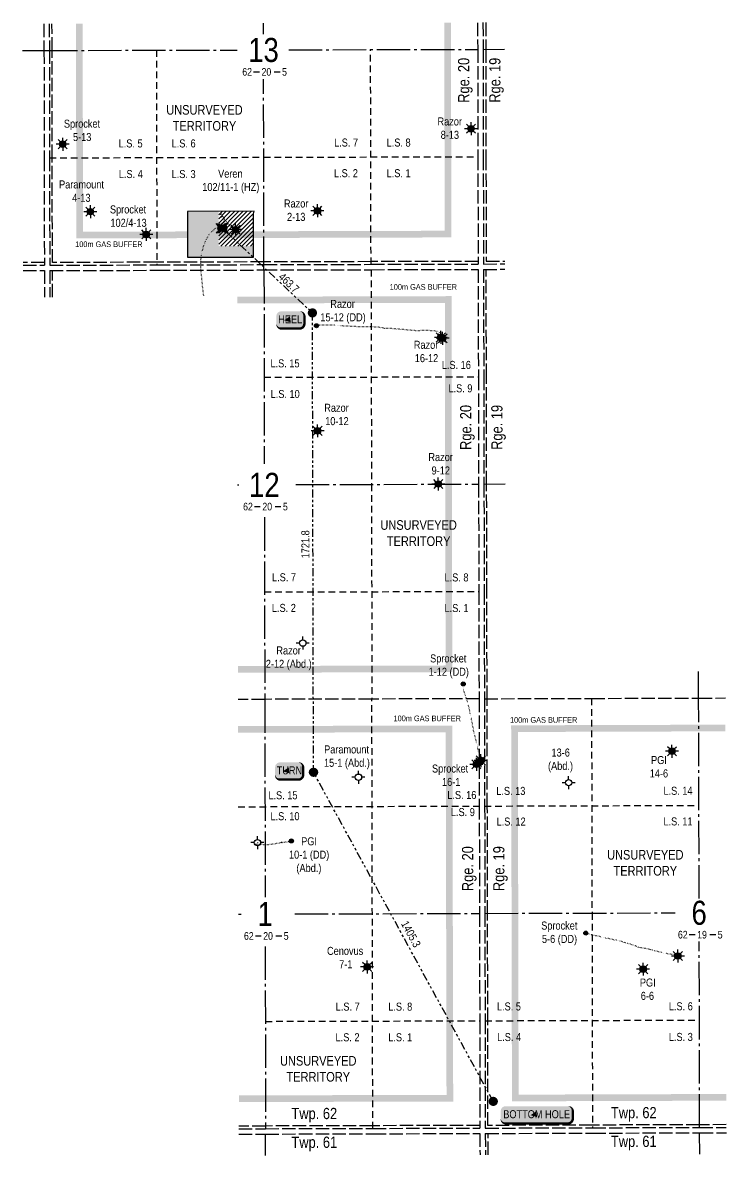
# Model space of a CAD drawing. Extents: x 504328 to 524869, y 6014084 to 6025549.
# Drawn here: x 511010 to 513645, y 6014087 to 6018330 of the extents above; entities that cross this region are included whole.
import ezdxf
from ezdxf.enums import TextEntityAlignment as Align

# ---------------------------------------------------------------- set-up
doc = ezdxf.new("R2010")
doc.units = 0
doc.header["$LTSCALE"] = 5
for name, pattern in [('foc-DOT', [1, 0.2, -0.8]), ('foc-DRILLPATH', [14.75, 6, -1.75, 1.75, -1.75, 1.75, -1.75]), ('foc-LSD', [8, 5, -3]), ('foc-QUARTERLINE', [33, 25, -3, 2, -3]), ('foc-UNSURVEYED', [12.5, 10, -2.5])]:
    doc.linetypes.add(name, pattern=pattern)
for name, color, linetype in [('10', 1, 'Continuous'), ('9', 3, 'Continuous'), ('AS-DRILL', 8, 'foc-DOT'), ('AS-DRILL-T', 8, 'Continuous'), ('AS-TARGET-GAS', 182, 'Continuous'), ('AS-TARGET-GAS-H', 181, 'Continuous'), ('C-WS-S', 8, 'Continuous'), ('CG-NOTES', 7, 'Continuous'), ('D-TXT', 6, 'Continuous'), ('F-WS-S', 8, 'Continuous'), ('L-BD', 7, 'Continuous'), ('L-MON', 1, 'Continuous'), ('L-SECLBL', 7, 'Continuous'), ('L-SECQ', 8, 'foc-QUARTERLINE'), ('L-SECTION-LSD', 7, 'foc-LSD'), ('L-UNS-T', 3, 'Continuous'), ('L-USEC', 7, 'foc-UNSURVEYED'), ('P-PDRILLPATH', 12, 'foc-DRILLPATH'), ('P-PROPOSED', 10, 'Continuous'), ('P-PROPOSED-EXISTING-H', 59, 'Continuous'), ('P-PROPOSED-H', 21, 'Continuous')]:
    doc.layers.add(name, color=color, linetype=linetype)
doc.layers.add('L-MON1', color=7, linetype='Continuous', lineweight=30, true_color=0x000000)
doc.styles.add('100L', font='ARIALN.TTF', dxfattribs={"height": 11})
doc.styles.add('80', font='ARIALN.TTF', dxfattribs={"height": 10})
doc.styles.add('80L', font='ARIALN.TTF', dxfattribs={"height": 10})
doc.styles.add('SIMPLEX', font='ARIALN.TTF')

# ---------------------------------------------------------------- blocks, each defined once
blk = doc.blocks.new('L-SECLBL')
at = {"layer": '9', "color": 7}
for p, q in [((-5.1, -27.8), (-12.3, -27.8)), ((20.7, -27.8), (13.5, -27.8))]:
    blk.add_line(p, q, dxfattribs=at)
at = {"layer": '10', "color": 2, "style": 'SIMPLEX'}
blk.add_attdef('SEC', text='', height=30, dxfattribs=at).set_placement((0, 0), align=Align.MIDDLE)
at = {"layer": '10', "color": 5, "style": '80L'}
blk.add_attdef('TWP', text='', height=9.5, dxfattribs=at).set_placement((-14.4, -27.4), align=Align.MIDDLE_RIGHT)
blk.add_attdef('RGE', text='', height=9.5, dxfattribs=at).set_placement((3.6, -27.4), align=Align.MIDDLE_CENTER)
blk.add_attdef('MER', text='', height=9.5, dxfattribs=at).set_placement((23.2, -27.4), align=Align.MIDDLE_LEFT)
blk = doc.blocks.new('GAS')
h = blk.add_hatch(color=255)
h.dxf.hatch_style = 1
edge = h.paths.add_edge_path()
edge.add_arc((0, 0), 0.9, 0, 360)
for p, q in [((-0.81, 0), (-1.62, 0)), ((-0.57, 0.57), (-1.14, 1.14)), ((0, 0.81), (0, 1.62)), ((0.57, 0.57), (1.14, 1.14)), ((1.62, 0), (0.81, 0)), ((-0.57, -0.57), (-1.14, -1.14)), ((0, -0.81), (0, -1.62)), ((1.14, -1.14), (0.57, -0.57))]:
    blk.add_line(p, q)
blk.add_circle((0, 0), 0.8)
blk = doc.blocks.new('GABD')
for p, q in [((-0.81, 0), (-1.62, 0)), ((0, 0.81), (0, 1.62)), ((1.62, 0), (0.81, 0)), ((0, -0.81), (0, -1.62))]:
    blk.add_line(p, q)
blk.add_circle((0, 0), 0.8)
blk = doc.blocks.new('BH-Existing')
at = {"layer": 'AS-DRILL-T'}
h = blk.add_hatch(color=256, dxfattribs=at)
h.dxf.hatch_style = 1
edge = h.paths.add_edge_path()
edge.add_arc((0, 0), 0.5, 0, 360)
blk.add_circle((0, 0), 0.5, dxfattribs=at)
blk = doc.blocks.new('WC')
at = {"layer": 'L-MON'}
h = blk.add_hatch(color=255, dxfattribs=at)
h.dxf.hatch_style = 1
edge = h.paths.add_edge_path()
edge.add_arc((0, 0), 0.9, 0, 360)
at = {"layer": 'L-MON', "color": 240, "flags": 128}
for points in [[(-0.62, 0.5), (-1.23, 1.12)], [(0.52, 0.61), (1.13, 1.21)], [(-1.18, -1.18), (-0.56, -0.57)], [(1.16, -1.18), (0.56, -0.57)]]:
    blk.add_lwpolyline(points, dxfattribs=at)
at = {"layer": 'L-MON', "color": 240}
for radius in [0.8, 0.373]:
    blk.add_circle((0, 0), radius, dxfattribs=at)
blk = doc.blocks.new('*U579')
h = blk.add_hatch(color=255)
edge = h.paths.add_edge_path()
edge.add_line((-11.5, -11.5), (11.5, -11.5))
edge.add_arc((11.5, -5.5), 6, 270, 360)
edge.add_line((17.5, -5.5), (17.5, 4))
edge.add_arc((11.5, 4), 6, 0, 90)
edge.add_line((11.5, 10), (-11.5, 10))
edge.add_arc((-11.5, 4), 6, 90, 180)
edge.add_line((-17.5, 4), (-17.5, -5.5))
edge.add_arc((-11.5, -5.5), 6, 180, 270)
at = {"color": 14, "flags": 128}
blk.add_lwpolyline([(-11.5, -11.5, 3, 3, 0), (11.5, -11.5, 3, 3, 0.414214), (17.5, -5.5, 3, 3, 0), (17.5, 4, 3, 0, 0.414214), (11.5, 10, 0, 0, 0), (-11.5, 10, 0, 0, 0.414214), (-17.5, 4, 0, 0, 0), (-17.5, -5.5, 0, 3, 0.414214)], format="xyseb", close=True, dxfattribs=at)
blk.add_lwpolyline([(-7.8, -1.2, 0, 7.5, 0), (0, 0, 0, 0, 0)], format="xyseb", dxfattribs=at)
at = {"color": 14, "style": '80'}
blk.add_attdef('ENTER_TEXT_001', (-26.8, -4.9), '', height=10, dxfattribs=at)
blk = doc.blocks.new('plbh')
at = {"layer": 'L-MON'}
h = blk.add_hatch(color=255, dxfattribs=at)
h.dxf.hatch_style = 1
edge = h.paths.add_edge_path()
edge.add_arc((0, 0), 1.16, 0, 360)
h = blk.add_hatch(color=256, dxfattribs=at)
h.dxf.hatch_style = 1
h.paths.add_polyline_path([(-0.96, 0, 1), (0.96, 0, 1)])
h.paths.add_polyline_path([(0.91, 0, -1), (-0.91, 0, -1)], flags=16)
h.paths.add_polyline_path([(0.45, 0, -1), (-0.45, 0, -1)], flags=0)
h = blk.add_hatch(color=256, dxfattribs=at)
h.dxf.hatch_style = 1
h.paths.add_polyline_path([(-0.45, 0, 1), (0.45, 0, 1)])
h.paths.add_polyline_path([(0.4, 0, -1), (-0.4, 0, -1)], flags=16)
at = {"layer": 'L-MON', "color": 240}
for radius in [0.96, 0.91, 0.45, 0.4]:
    blk.add_circle((0, 0), radius, dxfattribs=at)
blk = doc.blocks.new('*U580')
h = blk.add_hatch(color=255)
edge = h.paths.add_edge_path()
edge.add_line((-39, -11.5), (39, -11.5))
edge.add_arc((39, -5.5), 6, 270, 360)
edge.add_line((45, -5.5), (45, 4))
edge.add_arc((39, 4), 6, 0, 90)
edge.add_line((39, 10), (-39, 10))
edge.add_arc((-39, 4), 6, 90, 180)
edge.add_line((-45, 4), (-45, -5.5))
edge.add_arc((-39, -5.5), 6, 180, 270)
at = {"color": 14, "flags": 128}
blk.add_lwpolyline([(-39, -11.5, 3, 3, 0), (39, -11.5, 3, 3, 0.414214), (45, -5.5, 3, 3, 0), (45, 4, 3, 0, 0.414214), (39, 10, 0, 0, 0), (-39, 10, 0, 0, 0.414214), (-45, 4, 0, 0, 0), (-45, -5.5, 0, 3, 0.414214)], format="xyseb", close=True, dxfattribs=at)
blk.add_lwpolyline([(-7.8, -1.2, 0, 7.5, 0), (0, 0, 0, 0, 0)], format="xyseb", dxfattribs=at)
at = {"color": 14, "style": '80'}
blk.add_attdef('ENTER_TEXT_001', (-26.8, -4.9), '', height=10, dxfattribs=at)

msp = doc.modelspace()

# ---------------------------------------------------------------- hatches: boundary and pattern name
at = {"layer": 'AS-TARGET-GAS-H'}
h = msp.add_hatch(color=256, dxfattribs=at)
h.dxf.hatch_style = 1
h.paths.add_polyline_path([(511234.876, 6018325.43), (511236.25, 6017546.379), (512590.551, 6017550.054), (512588.906, 6018329.321), (512613.893, 6018329.374), (512615.591, 6017525.136), (511211.308, 6017521.325), (511209.889, 6018325.386)])
h = msp.add_hatch(color=256, dxfattribs=at)
h.dxf.hatch_style = 1
h.paths.add_polyline_path([(511813.979, 6017277.973), (512591.121, 6017280.082), (512593.989, 6015921.587), (511816.613, 6015919.482), (511816.662, 6015894.496), (512619.028, 6015896.668), (512616.055, 6017305.137), (511813.93, 6017302.96)])
h = msp.add_hatch(color=256, dxfattribs=at)
h.dxf.hatch_style = 1
h.paths.add_polyline_path([(511817.098, 6015669.606), (512594.517, 6015671.719), (512597.389, 6014313.203), (511819.732, 6014311.106), (511819.781, 6014286.12), (512622.428, 6014288.284), (512619.45, 6015696.774), (511817.049, 6015694.593)])
h = msp.add_hatch(color=256, dxfattribs=at)
h.dxf.hatch_style = 1
h.paths.add_polyline_path([(513644.796, 6014316.445), (512867.36, 6014313.998), (512864.488, 6015672.517), (513641.923, 6015674.972), (513641.844, 6015699.959), (512839.449, 6015697.425), (512842.427, 6014288.932), (513644.875, 6014291.458)])
at = {"layer": 'P-PROPOSED-EXISTING-H'}
h = msp.add_hatch(dxfattribs=at)
h.set_pattern_fill('ANSI31', color=256, scale=3.498129, style=0)
h.set_pattern_definition([(45, (1075.847, -3200.219), (-7.85352313, 7.85352313), [])])
h.paths.add_polyline_path([(511874.399, 6017613.849), (511877.354, 6017622.936), (511744.419, 6017622.844), (511744.504, 6017492.919), (511874.404, 6017493.003)])
at = {"layer": 'P-PROPOSED-H'}
h = msp.add_hatch(color=256, dxfattribs=at)
h.dxf.hatch_style = 1
h.paths.add_polyline_path([(511744.419, 6017622.844), (511627.105, 6017622.763), (511627.217, 6017451.206), (511874.406, 6017451.376), (511874.404, 6017493.003), (511744.504, 6017492.919)])

# ---------------------------------------------------------------- linework, layer by layer
at = {"layer": 'AS-DRILL', "flags": 128}
for points in [[(511807.806, 6017554.264), (511807.806, 6017554.264), (511807.876, 6017554.194), (511807.946, 6017554.164), (511808.226, 6017553.995), (511808.427, 6017553.705), (511808.567, 6017553.465), (511808.728, 6017553.256), (511808.898, 6017553.046), (511808.968, 6017552.886), (511809.069, 6017552.616), (511809.159, 6017552.386), (511809.32, 6017552.107), (511809.551, 6017551.757), (511809.771, 6017551.358), (511809.982, 6017550.948), (511810.223, 6017550.539), (511810.514, 6017550.079), (511810.805, 6017549.58), (511811.136, 6017549.11), (511811.486, 6017548.681), (511811.998, 6017548.072), (511811.447, 6017548.171), (511810.296, 6017549.009), (511808.723, 6017550.386), (511807.111, 6017551.782), (511805.538, 6017553.199), (511803.965, 6017554.507), (511802.423, 6017555.724), (511800.901, 6017556.881), (511799.349, 6017558.058), (511797.786, 6017559.355), (511796.243, 6017560.742), (511794.671, 6017562.189), (511793.008, 6017563.606), (511791.376, 6017564.852), (511789.853, 6017565.989), (511788.581, 6017567.057), (511787.449, 6017568.115), (511786.488, 6017568.913), (511785.706, 6017569.652), (511784.825, 6017570.6), (511783.873, 6017571.658), (511782.971, 6017572.706), (511782.109, 6017573.725), (511781.377, 6017574.653), (511780.765, 6017575.462), (511780.104, 6017576.231), (511779.362, 6017577.109), (511778.67, 6017578.058), (511778.089, 6017578.847), (511777.528, 6017579.546), (511776.716, 6017580.334), (511775.665, 6017581.162), (511774.703, 6017581.881), (511773.852, 6017582.519), (511773.071, 6017583.197), (511772.549, 6017583.826), (511772.048, 6017584.395), (511771.427, 6017584.954), (511770.746, 6017585.603), (511770.034, 6017586.512), (511769.242, 6017587.48), (511768.561, 6017588.189), (511768, 6017588.888), (511767.358, 6017589.707), (511766.557, 6017590.555), (511765.645, 6017591.293), (511764.694, 6017591.921), (511763.693, 6017592.489), (511762.642, 6017593.017), (511761.891, 6017593.456), (511761.21, 6017594.015), (511760.328, 6017594.823), (511759.476, 6017596.011), (511757.71, 6017599.248), (511756.797, 6017601.006), (511755.953, 6017602.725), (511755.15, 6017604.503), (511754.316, 6017606.462), (511753.493, 6017608.29), (511752.73, 6017609.869), (511752.097, 6017611.297), (511751.342, 6017613.716), (511751.201, 6017614.516), (511751.15, 6017615.136), (511751.149, 6017615.745), (511751.388, 6017616.046), (511752.249, 6017615.368), (511754.033, 6017613.311), (511756.57, 6017609.936), (511759.428, 6017605.551), (511762.048, 6017600.556), (511763.918, 6017595.28), (511764.407, 6017590.151), (511762.687, 6017584.997), (511758.627, 6017580), (511752.516, 6017574.918), (511745.078, 6017569.034), (511741.583, 6017566.067), (511737.61, 6017562.739), (511736.322, 6017561.687), (511727.276, 6017554.249), (511718.012, 6017546.042), (511707.733, 6017534.972), (511698.091, 6017520.183), (511690.345, 6017502.528), (511685.611, 6017488.619), (511682.93, 6017478.984), (511679.796, 6017465.388), (511677.719, 6017453.384), (511676.342, 6017440.961), (511675.739, 6017427.27), (511676.92, 6017400.582), (511677.817, 6017391.284), (511678.062, 6017388.854), (511680.731, 6017362.989), (511683.645, 6017334.904), (511684.693, 6017325.416), (511685.902, 6017315.499), (511687.008, 6017307.021), (511687.567, 6017302.677)], [(512582.703, 6017147.443), (512582.703, 6017147.443), (512582.653, 6017147.313), (512582.634, 6017147.233), (512582.644, 6017147.123), (512582.674, 6017147.053), (512582.684, 6017146.963), (512582.654, 6017146.853), (512582.645, 6017146.763), (512582.655, 6017146.613), (512582.705, 6017146.443), (512582.766, 6017146.283), (512582.826, 6017146.213), (512582.936, 6017146.303), (512583.135, 6017146.514), (512583.365, 6017146.774), (512583.554, 6017146.995), (512583.624, 6017147.115), (512583.664, 6017147.175), (512583.754, 6017147.235), (512583.853, 6017147.325), (512583.993, 6017147.406), (512584.143, 6017147.466), (512584.253, 6017147.516), (512584.303, 6017147.576), (512584.383, 6017147.627), (512584.513, 6017147.687), (512584.543, 6017147.687), (512584.663, 6017147.667), (512584.763, 6017147.657), (512584.903, 6017147.628), (512584.863, 6017147.638), (512584.783, 6017147.717), (512584.772, 6017147.827), (512584.832, 6017147.947), (512584.892, 6017148.018), (512584.972, 6017148.108), (512585.082, 6017148.248), (512585.191, 6017148.408), (512585.201, 6017148.508), (512585.191, 6017148.628), (512585.191, 6017148.658), (512585.14, 6017148.888), (512585.009, 6017149.248), (512584.798, 6017149.747), (512584.477, 6017150.367), (512584.066, 6017151.116), (512583.634, 6017152.025), (512583.192, 6017153.074), (512582.679, 6017154.223), (512582.076, 6017155.492), (512581.374, 6017156.83), (512580.581, 6017158.219), (512579.989, 6017159.157), (512579.688, 6017159.597), (512578.635, 6017160.975), (512577.412, 6017162.402), (512576.069, 6017163.829), (512574.596, 6017165.206), (512573.044, 6017166.493), (512571.451, 6017167.68), (512569.789, 6017168.846), (512568.076, 6017169.953), (512566.234, 6017171.069), (512564.282, 6017172.125), (512562.19, 6017173.07), (512559.918, 6017173.856), (512557.487, 6017174.48), (512554.926, 6017174.945), (512552.225, 6017175.27), (512549.425, 6017175.484), (512546.505, 6017175.618), (512543.455, 6017175.701), (512542.895, 6017175.72), (512537.114, 6017175.828), (512530.624, 6017175.914), (512524.134, 6017176.061), (512517.643, 6017176.237), (512511.053, 6017176.274), (512504.374, 6017176.15), (512497.794, 6017175.856), (512491.545, 6017175.553), (512485.545, 6017175.55), (512479.765, 6017175.778), (512474.034, 6017176.197), (512468.033, 6017176.754), (512465.092, 6017176.988), (512462.142, 6017177.132), (512456.051, 6017177.509), (512452.91, 6017177.832), (512449.82, 6017178.206), (512446.709, 6017178.579), (512443.508, 6017178.953), (512436.906, 6017179.789), (512430.325, 6017180.575), (512423.863, 6017181.182), (512417.602, 6017181.649), (512411.251, 6017182.125), (512404.88, 6017182.692), (512398.689, 6017183.189), (512392.819, 6017183.467), (512387.178, 6017183.605), (512381.808, 6017183.654), (512376.828, 6017183.704), (512371.968, 6017183.944), (512366.927, 6017184.553), (512361.745, 6017185.442), (512356.363, 6017186.401), (512350.621, 6017187.359), (512344.359, 6017188.226), (512337.427, 6017188.931), (512329.957, 6017189.406), (512322.246, 6017189.66), (512314.686, 6017189.814), (512307.116, 6017189.858), (512299.696, 6017189.853), (512292.266, 6017189.927), (512284.765, 6017190.042), (512277.455, 6017190.266), (512270.264, 6017190.541), (512262.994, 6017190.756), (512255.714, 6017190.941), (512248.563, 6017191.326), (512241.632, 6017191.772), (512235.011, 6017192.048), (512228.811, 6017192.255), (512222.84, 6017192.482), (512216.87, 6017192.84), (512210.758, 6017193.417), (512204.417, 6017194.214), (512197.965, 6017194.97), (512191.544, 6017195.457), (512184.944, 6017195.703), (512178.274, 6017195.839), (512171.983, 6017196.106), (512166.182, 6017196.434), (512160.612, 6017196.603), (512154.812, 6017196.68), (512148.922, 6017196.598), (512142.892, 6017196.546), (512136.702, 6017196.643), (512130.592, 6017196.65), (512124.893, 6017196.368), (512119.674, 6017195.827), (512114.015, 6017195.075), (512110.506, 6017194.578), (512110.396, 6017194.558)], [(512725.773, 6015565.628), (512725.773, 6015565.628), (512725.773, 6015565.658), (512725.773, 6015565.838), (512725.492, 6015566.367), (512724.871, 6015566.796), (512724.35, 6015567.205), (512723.618, 6015568.014), (512723.816, 6015569.154), (512725.535, 6015569.678), (512727.717, 6015568.602), (512728.78, 6015567.335), (512729.421, 6015566.776), (512730.151, 6015566.627), (512731.301, 6015566.53), (512733.133, 6015565.594), (512734.807, 6015563.637), (512735.449, 6015562.769), (512736.712, 6015561.591), (512736.872, 6015561.482), (512736.922, 6015561.462), (512736.902, 6015561.602), (512736.7, 6015562.311), (512736.418, 6015563.501), (512735.954, 6015565.21), (512735.16, 6015567.248), (512734.136, 6015569.236), (512732.851, 6015571.303), (512731.277, 6015573.54), (512729.482, 6015575.946), (512727.486, 6015578.662), (512726.403, 6015580.209), (512725.279, 6015581.917), (512724.165, 6015583.785), (512723.091, 6015585.812), (512722.066, 6015588.02), (512721.131, 6015590.388), (512719.49, 6015595.475), (512718.725, 6015598.003), (512717.91, 6015600.422), (512717.085, 6015602.87), (512716.259, 6015605.498), (512715.543, 6015608.327), (512714.917, 6015611.345), (512714.3, 6015614.464), (512713.694, 6015617.603), (512713.067, 6015620.711), (512712.391, 6015623.79), (512711.724, 6015626.829), (512711.058, 6015629.837), (512710.382, 6015632.816), (512709.716, 6015635.714), (512709.04, 6015638.583), (512708.364, 6015641.402), (512706.921, 6015647.159), (512705.459, 6015652.936), (512703.938, 6015658.432), (512702.317, 6015663.659), (512700.756, 6015668.876), (512699.455, 6015674.143), (512698.474, 6015679.401), (512697.663, 6015684.599), (512695.932, 6015694.376), (512695.042, 6015698.944), (512694.608, 6015701.093), (512694.163, 6015703.152), (512693.719, 6015705.261), (512693.244, 6015707.45), (512692.78, 6015709.699), (512692.365, 6015712.048), (512691.949, 6015714.547), (512691.474, 6015717.216), (512690.928, 6015719.975), (512690.352, 6015722.744), (512689.22, 6015728.322), (512688.119, 6015733.859), (512686.957, 6015739.367), (512685.705, 6015744.974), (512684.444, 6015750.462), (512683.182, 6015755.929), (512681.861, 6015761.376), (512680.509, 6015766.833), (512679.118, 6015772.351), (512677.806, 6015777.708), (512676.425, 6015783.045), (512674.834, 6015788.382), (512673.223, 6015793.648), (512671.662, 6015798.755), (512670.102, 6015803.662), (512668.542, 6015808.368), (512667.757, 6015810.617), (512666.972, 6015812.785), (512665.493, 6015817.072), (512664.185, 6015821.189), (512662.967, 6015824.797), (512662.183, 6015826.945), (512661.689, 6015828.484), (512661.266, 6015830.023), (512660.953, 6015831.492), (512660.667, 6015834.172), (512660.615, 6015835.362), (512660.582, 6015836.522), (512660.55, 6015837.622), (512660.488, 6015838.622), (512660.416, 6015839.581), (512660.332, 6015841.401), (512660.32, 6015842.301), (512660.308, 6015843.161), (512660.297, 6015843.971), (512660.265, 6015844.711), (512660.234, 6015845.401), (512660.171, 6015846.721), (512660.078, 6015847.901), (512659.996, 6015848.88), (512659.934, 6015849.79), (512659.931, 6015851.45), (512659.95, 6015851.9), (512659.939, 6015852.51)], [(511889.294, 6015257.947), (511889.294, 6015257.947), (511889.215, 6015257.647), (511888.588, 6015256.116), (511887.592, 6015253.674), (511885.996, 6015251.661), (511883.617, 6015251.266), (511882.537, 6015251.274), (511882.467, 6015251.274), (511882.347, 6015251.284), (511882.247, 6015251.254), (511882.317, 6015251.224), (511882.607, 6015251.215), (511883.297, 6015251.286), (511884.367, 6015251.498), (511885.576, 6015251.77), (511886.815, 6015252.053), (511888.085, 6015252.305), (511889.435, 6015252.488), (511890.894, 6015252.59), (511892.484, 6015252.624), (511894.204, 6015252.617), (511895.984, 6015252.57), (511897.955, 6015252.484), (511899.605, 6015252.387), (511901.495, 6015252.231), (511903.495, 6015252.055), (511905.596, 6015251.879), (511907.876, 6015251.723), (511910.376, 6015251.548), (511913.007, 6015251.323), (511915.747, 6015251.109), (511918.687, 6015250.984), (511921.687, 6015251.02), (511924.747, 6015251.156), (511927.897, 6015251.332), (511931.166, 6015251.478), (511934.456, 6015251.685), (511938.635, 6015252.033), (511942.025, 6015252.39), (511945.514, 6015252.886), (511949.153, 6015253.453), (511956.72, 6015254.698), (511960.759, 6015255.426), (511964.867, 6015256.174), (511969.096, 6015256.912), (511973.445, 6015257.57), (511977.933, 6015258.129), (511982.322, 6015258.637), (511976.991, 6015259.167), (511991.58, 6015259.785), (511995.969, 6015260.484), (512000.167, 6015261.202), (512003.526, 6015261.789), (512007.065, 6015262.435), (512016.482, 6015264.194)], [(513463.734, 6014833.329), (513464.723, 6014833.472), (513465.434, 6014833.373), (513465.904, 6014832.994), (513466.126, 6014832.275), (513466.318, 6014831.405), (513466.629, 6014831.136), (513467.188, 6014831.437), (513467.667, 6014831.978), (513468.344, 6014833.04), (513470.122, 6014833.884), (513472.551, 6014834.519), (513473.07, 6014834.771), (513473.23, 6014834.851), (513473.32, 6014834.891), (513473.37, 6014834.901), (513473.43, 6014834.921), (513473.36, 6014834.971), (513473.19, 6014835.061), (513472.92, 6014835.14), (513472.549, 6014835.239), (513472.109, 6014835.358), (513471.619, 6014835.497), (513471.018, 6014835.686), (513470.308, 6014835.854), (513469.538, 6014835.963), (513468.658, 6014836.031), (513467.738, 6014836.028), (513466.678, 6014835.996), (513465.478, 6014835.973), (513464.138, 6014836.02), (513462.657, 6014836.147), (513461.057, 6014836.273), (513459.367, 6014836.429), (513457.736, 6014836.616), (513455.996, 6014836.812), (513454.445, 6014837.008), (513452.805, 6014837.244), (513451.094, 6014837.571), (513449.263, 6014837.946), (513447.372, 6014838.302), (513445.432, 6014838.608), (513443.471, 6014838.903), (513441.49, 6014839.189), (513439.49, 6014839.424), (513437.389, 6014839.659), (513435.169, 6014839.924), (513432.778, 6014840.249), (513431.828, 6014840.397), (513429.487, 6014840.751), (513424.225, 6014841.649), (513421.604, 6014842.143), (513418.953, 6014842.647), (513416.171, 6014843.171), (513413.24, 6014843.764), (513410.229, 6014844.387), (513407.277, 6014844.991), (513401.154, 6014846.317), (513395.151, 6014847.793), (513388.977, 6014849.459), (513382.983, 6014851.155), (513377.58, 6014852.723), (513372.887, 6014854.082), (513370.475, 6014854.757), (513367.964, 6014855.501), (513365.442, 6014856.276), (513362.88, 6014857), (513360.259, 6014857.664), (513357.597, 6014858.268), (513354.846, 6014858.841), (513352.085, 6014859.375), (513349.184, 6014859.889), (513346.232, 6014860.402), (513343.331, 6014860.945), (513340.46, 6014861.499), (513337.569, 6014862.012), (513334.678, 6014862.505), (513331.807, 6014863.009), (513328.825, 6014863.532), (513325.734, 6014864.175), (513322.562, 6014864.888), (513319.401, 6014865.651), (513316.269, 6014866.514), (513313.727, 6014867.288), (513310.254, 6014868.54), (513307.431, 6014869.703), (513304.619, 6014870.877), (513301.746, 6014872.011), (513298.884, 6014873.064), (513293.069, 6014875.071), (513290.107, 6014876.044), (513287.185, 6014876.967), (513284.233, 6014877.911), (513281.251, 6014878.854), (513278.249, 6014879.757), (513275.287, 6014880.65), (513272.425, 6014881.524), (513269.413, 6014882.417), (513266.391, 6014883.3), (513263.349, 6014884.193), (513260.397, 6014885.066), (513257.335, 6014885.999), (513254.332, 6014886.933), (513251.49, 6014887.796), (513248.629, 6014888.63), (513245.877, 6014889.433), (513243.135, 6014890.157), (513240.444, 6014890.751), (513237.803, 6014891.265), (513235.171, 6014891.769), (513232.67, 6014892.253), (513230.139, 6014892.768), (513224.857, 6014893.886), (513222.195, 6014894.489), (513219.584, 6014895.064), (513216.993, 6014895.628), (513214.521, 6014896.182), (513212.12, 6014896.726), (513209.819, 6014897.231), (513208.428, 6014897.518), (513206.107, 6014897.943), (513203.737, 6014898.357), (513201.255, 6014898.852), (513198.704, 6014899.436), (513196.063, 6014900.08), (513193.371, 6014900.764), (513190.66, 6014901.448), (513187.908, 6014902.051), (513185.197, 6014902.525), (513182.456, 6014902.989), (513179.725, 6014903.533), (513176.973, 6014904.247), (513174.251, 6014905.13), (513171.539, 6014906.074), (513168.797, 6014906.938), (513165.935, 6014907.661), (513163.084, 6014908.195), (513160.433, 6014908.599), (513157.953, 6014908.913), (513155.452, 6014909.207), (513153.071, 6014909.492), (513150.811, 6014909.827), (513148.53, 6014910.252), (513146.189, 6014910.756), (513143.827, 6014911.351), (513141.396, 6014912.055), (513138.904, 6014912.85), (513135.481, 6014913.922), (513132.249, 6014914.935), (513119, 6014919.084)]]:
    msp.add_lwpolyline(points, dxfattribs=at)
at = {"layer": 'L-MON1', "color": 1}
for centre in [(511747.884, 6017560.071), (511752.804, 6017560.072), (511757.724, 6017560.072), (511762.644, 6017560.073)]:
    msp.add_circle(centre, 0.858, dxfattribs=at)
at = {"layer": 'L-SECQ', "flags": 128}
for points in [[(511911.971, 6018286.077), (511911.891, 6018327.397)], [(512006.781, 6018227.717), (512714.05, 6018229.638)], [(512734.156, 6018229.693), (512813.996, 6018229.91)], [(511010.173, 6018225.144), (511090.013, 6018225.228)], [(511090.013, 6018225.228), (511813.082, 6018227.191)], [(511913.682, 6017403.177), (511912.295, 6018118.537)], [(511913.682, 6017403.177), (511915.089, 6016677.261)], [(511815.296, 6016598.728), (511819.768, 6016598.74)], [(512032.703, 6016599.317), (512717.488, 6016601.172)], [(512737.594, 6016601.214), (512817.434, 6016601.468)], [(511915.478, 6016476.644), (511916.799, 6015794.82)], [(513541.582, 6015799.588), (513541.354, 6015899.535)], [(511916.799, 6015794.82), (511918.23, 6015054.1)], [(513543.29, 6015049.227), (513541.582, 6015799.588)], [(511818.415, 6014990.362), (511827.84, 6014990.388)], [(512029.422, 6014990.935), (512720.883, 6014992.811)], [(512740.989, 6014992.854), (513453.506, 6014995.114)], [(513545.243, 6014191.196), (513543.658, 6014887.721)], [(511918.586, 6014869.444), (511919.905, 6014186.443)], [(511920.114, 6014086.619), (511919.959, 6014166.337)], [(513545.489, 6014091.25), (513545.307, 6014171.09)]]:
    msp.add_lwpolyline(points, dxfattribs=at)
at = {"layer": 'L-SECTION-LSD', "flags": 128}
for points in [[(512314.682, 6017424.372), (512313.067, 6018228.549)], [(511511.102, 6018226.362), (511512.569, 6017422.196)], [(511110.829, 6017823.17), (511912.856, 6017825.372)], [(511912.856, 6017825.372), (512714.899, 6017827.543)], [(512314.736, 6017404.266), (512316.364, 6016600.085)], [(511914.461, 6017001.088), (512716.639, 6017003.263)], [(512316.364, 6016600.085), (512317.993, 6015795.906)], [(511916.02, 6016196.9), (512718.336, 6016199.081)], [(512321.239, 6014187.526), (512317.993, 6015795.906)], [(513140.432, 6015798.322), (513142.201, 6014994.127)], [(511817.635, 6015392.45), (512720.034, 6015394.901)], [(512740.141, 6015394.944), (513542.498, 6015397.494)], [(513142.201, 6014994.127), (513143.951, 6014189.933)], [(511919.129, 6014588.528), (512721.735, 6014590.704)], [(512741.841, 6014590.747), (513544.328, 6014593.298)]]:
    msp.add_lwpolyline(points, dxfattribs=at)
at = {"layer": 'L-USEC'}
for p, q in [((511089.837, 6018325.155), (511090.013, 6018225.228)), ((511109.943, 6018325.209), (511110.119, 6018225.263)), ((511120.171, 6018225.309), (511119.995, 6018325.237)), ((512713.839, 6018329.585), (512714.05, 6018229.638)), ((512733.945, 6018329.639), (512734.156, 6018229.681)), ((512744.003, 6018329.648), (512744.214, 6018229.702)), ((512714.05, 6018229.638), (512714.899, 6017827.543)), ((512734.156, 6018229.681), (512735.005, 6017827.586)), ((512744.214, 6018229.702), (512745.063, 6017827.607)), ((511090.013, 6018225.228), (511090.722, 6017823.135)), ((511110.119, 6018225.263), (511110.829, 6017823.17)), ((511120.882, 6017823.216), (511120.171, 6018225.309)), ((511090.722, 6017823.135), (511091.432, 6017421.052)), ((511110.829, 6017823.17), (511111.538, 6017421.107)), ((511121.574, 6017431.186), (511120.882, 6017823.216)), ((512714.899, 6017827.543), (512715.748, 6017425.46)), ((512735.005, 6017827.586), (512735.854, 6017425.525)), ((512745.063, 6017827.607), (512745.891, 6017435.577)), ((511091.414, 6017431.104), (511011.575, 6017431.021)), ((511111.538, 6017421.107), (511512.569, 6017422.196)), ((511512.567, 6017432.247), (511121.574, 6017431.186)), ((511913.623, 6017433.336), (511512.567, 6017432.247)), ((511512.569, 6017422.196), (511913.643, 6017423.283)), ((512314.674, 6017434.425), (511913.623, 6017433.336)), ((511913.627, 6017423.283), (512314.682, 6017424.372)), ((512715.727, 6017435.513), (512314.674, 6017434.425)), ((512314.682, 6017424.372), (512715.748, 6017425.46)), ((512735.854, 6017425.525), (512815.694, 6017425.777)), ((512745.854, 6017435.614), (512815.673, 6017435.835)), ((511011.593, 6017420.969), (511091.432, 6017421.052)), ((511011.628, 6017400.862), (511091.468, 6017400.945)), ((511091.468, 6017400.945), (511091.644, 6017301.124)), ((511111.574, 6017401.001), (511512.624, 6017402.089)), ((511111.574, 6017401.001), (511111.75, 6017301.177)), ((511121.803, 6017301.203), (511121.626, 6017401.028)), ((511512.624, 6017402.089), (511913.682, 6017403.177)), ((511913.682, 6017403.177), (512314.736, 6017404.266)), ((512314.736, 6017404.266), (512715.79, 6017405.354)), ((512715.79, 6017405.354), (512716.639, 6017003.263)), ((512735.896, 6017405.419), (512815.736, 6017405.671)), ((512735.896, 6017405.419), (512736.745, 6017003.305)), ((512746.799, 6017003.359), (512745.949, 6017405.45)), ((512716.639, 6017003.263), (512717.488, 6016601.172)), ((512736.745, 6017003.305), (512737.594, 6016601.214)), ((512747.647, 6016601.267), (512746.799, 6017003.359)), ((512717.488, 6016601.172), (512718.336, 6016199.081)), ((512737.594, 6016601.214), (512738.442, 6016199.124)), ((512748.496, 6016199.179), (512747.647, 6016601.267)), ((512718.336, 6016199.081), (512719.185, 6015796.992)), ((512738.442, 6016199.124), (512739.291, 6015797.035)), ((512749.344, 6015797.087), (512748.496, 6016199.179)), ((511916.799, 6015794.82), (511816.855, 6015794.55)), ((512317.993, 6015795.906), (511916.799, 6015794.82)), ((512719.185, 6015796.992), (512317.993, 6015795.906)), ((512719.185, 6015796.992), (512720.034, 6015394.901)), ((512739.291, 6015797.055), (513140.432, 6015798.322)), ((512739.291, 6015797.035), (512740.141, 6015394.944)), ((512750.194, 6015394.999), (512749.344, 6015797.087)), ((513140.432, 6015798.322), (513541.582, 6015799.588)), ((513541.582, 6015799.588), (513641.528, 6015799.905)), ((512720.034, 6015394.901), (512720.883, 6014992.811)), ((512740.141, 6015394.944), (512740.989, 6014992.854)), ((512751.042, 6014992.906), (512750.194, 6015394.999)), ((512720.883, 6014992.811), (512721.735, 6014590.704)), ((512740.989, 6014992.854), (512741.841, 6014590.747)), ((512751.892, 6014590.8), (512751.042, 6014992.906)), ((512721.735, 6014590.704), (512722.586, 6014188.607)), ((512741.841, 6014590.747), (512742.692, 6014188.671)), ((512752.722, 6014198.755), (512751.892, 6014590.8)), ((512321.231, 6014197.577), (511919.901, 6014196.495)), ((512722.564, 6014198.66), (512321.231, 6014197.577)), ((513144.042, 6014199.986), (512752.722, 6014198.755)), ((513545.238, 6014201.249), (513144.042, 6014199.986)), ((513645.167, 6014201.565), (513545.238, 6014201.249)), ((511919.901, 6014196.495), (511819.955, 6014196.226)), ((511819.974, 6014186.174), (511919.905, 6014186.443)), ((511820.013, 6014166.067), (511919.959, 6014166.337)), ((511919.905, 6014186.443), (512321.239, 6014187.526)), ((511919.959, 6014166.337), (512321.293, 6014167.419)), ((512321.239, 6014187.526), (512722.586, 6014188.607)), ((512321.293, 6014167.419), (512722.628, 6014168.501)), ((512722.628, 6014168.501), (512722.796, 6014088.906)), ((512742.692, 6014188.671), (513143.951, 6014189.933)), ((512742.734, 6014168.565), (513144.015, 6014169.827)), ((512742.734, 6014168.565), (512742.903, 6014088.963)), ((512752.955, 6014088.992), (512752.787, 6014168.597)), ((513143.951, 6014189.933), (513545.243, 6014191.196)), ((513144.015, 6014169.827), (513545.307, 6014171.09)), ((513545.243, 6014191.196), (513645.189, 6014191.512)), ((513545.307, 6014171.09), (513645.235, 6014171.406))]:
    msp.add_line(p, q, dxfattribs=at)
at = {"layer": 'P-PROPOSED', "flags": 128}
msp.add_lwpolyline([(511877.347, 6017622.936), (511627.105, 6017622.763), (511627.217, 6017451.206), (511874.406, 6017451.376), (511874.404, 6017493.003), (511874.399, 6017613.849), (511877.347, 6017622.936)], dxfattribs=at)

# ---------------------------------------------------------------- block references
at = {"layer": 'AS-DRILL-T', "xscale": 14.99198054999998, "yscale": 14.99198054999998, "zscale": 14.99198054999998}
for p in [(512110.396, 6017194.558), (512659.939, 6015852.51), (512016.482, 6015264.194), (513119, 6014919.084)]:
    msp.add_blockref('BH-Existing', p, dxfattribs=at)
at = {"layer": 'C-WS-S', "color": 90, "xscale": 14.99198054999998, "yscale": 14.99198054999998, "zscale": 14.99198054999998}
msp.add_blockref('GAS', (511807.806, 6017554.264), dxfattribs=at)
at = {"layer": 'CG-NOTES'}
ref = msp.add_blockref('*U579', (512012.639, 6017218.286), dxfattribs=dict(at, xscale=2.998396109999996, yscale=2.998396109999996, zscale=2.998396109999996))
ref.add_attrib('ENTER_TEXT_001', 'HEEL', (511967.111, 6017203.294), dxfattribs={"layer": '0', "color": 14, "height": 29.984, "style": '80'})
ref = msp.add_blockref('*U579', (512008.029, 6015528.648), dxfattribs=dict(at, xscale=2.998396109999996, yscale=2.998396109999996, zscale=2.998396109999996))
ref.add_attrib('ENTER_TEXT_001', 'TURN', (511961.356, 6015513.911), dxfattribs={"layer": '0', "color": 14, "height": 29.984, "style": '80'})
ref = msp.add_blockref('*U580', (512935.314, 6014240.652), dxfattribs=dict(at, xscale=2.998396109999996, yscale=2.998396109999996, zscale=2.998396109999996))
ref.add_attrib('ENTER_TEXT_001', 'BOTTOM HOLE', (512809.948, 6014225.65), dxfattribs={"layer": '0', "color": 14, "height": 29.98396, "style": '80'})
at = {"layer": 'F-WS-S', "color": 90, "linetype": 'Continuous', "xscale": 14.99198054999998, "yscale": 14.99198054999998, "zscale": 14.99198054999998}
for p in [(512689.092, 6017932.219), (512113.947, 6017624.92), (512576.133, 6017150.322), (512582.703, 6017147.443), (512114.465, 6016800.67), (512566.484, 6016601.397), (513441.633, 6015600.378), (512709.42, 6015551.24), (512725.773, 6015565.628), (513463.734, 6014833.329), (512300.181, 6014792.439), (513333.597, 6014784.077)]:
    msp.add_blockref('GAS', p, dxfattribs=at)
at = {"layer": 'F-WS-S', "xscale": 14.99198054999998, "yscale": 14.99198054999998, "zscale": 14.99198054999998}
for name, p in [('GAS', (511160.012, 6017874.298)), ('GAS', (511263.719, 6017621.52)), ('GAS', (511472.951, 6017536.368)), ('GABD', (512059.153, 6016005.552)), ('GABD', (512267.541, 6015503.038)), ('GABD', (513054.788, 6015482.619)), ('GABD', (511889.294, 6015257.947))]:
    msp.add_blockref(name, p, dxfattribs=at)
at = {"layer": 'L-MON', "color": 90, "xscale": 14.99198054999998, "yscale": 14.99198054999998, "zscale": 14.99198054999998}
for p in [(511752.899, 6017560.084), (511757.816, 6017560.087), (511762.733, 6017560.09)]:
    msp.add_blockref('WC', p, dxfattribs=at)
at = {"layer": 'L-MON', "xscale": 14.99198054999998, "yscale": 14.99198054999998, "zscale": 14.99198054999998}
for p in [(512095.314, 6017242.422), (512099.304, 6015521.566), (512772.294, 6014288.738)]:
    msp.add_blockref('plbh', p, dxfattribs=at)
at = {"layer": 'L-SECLBL', "xscale": 2.998396109999996, "yscale": 2.998396109999996, "zscale": 2.998396109999996}
for p, values in [((511912.084, 6018227.46), {'SEC': '13', 'TWP': '62', 'RGE': '20', 'MER': '5'}), ((511915.24, 6016598.999), {'SEC': '12', 'TWP': '62', 'RGE': '20', 'MER': '5'}), ((511918.352, 6014990.633), {'SEC': '1', 'TWP': '62', 'RGE': '20', 'MER': '5'}), ((513543.413, 6014995.4), {'SEC': '6', 'TWP': '62', 'RGE': '19', 'MER': '5'})]:
    msp.add_blockref('L-SECLBL', p, dxfattribs=at).add_auto_attribs(values)

# ---------------------------------------------------------------- texts
at = {"layer": 'AS-DRILL-T', "char_height": 29.98396, "attachment_point": 1, "style": '80L'}
for s, width, insert in [('\\pi2.76205;Razor\\P\\pi6.31063;10-12', 94.96465, (512136.798, 6016901.92)), ('\\pi2.76205;Razor\\P\\pi14.70654;9-12', 94.96465, (512526.73, 6016717.239)), ('\\pi40.29898;Razor\\P\\pi0.63056;2-12 (Abd.)', 170.03851, (511920.051, 6015992.895)), ('\\pi2.43042;Paramount\\P\\pi1.99068;15-1 (Abd.)', 170.03851, (512136.622, 6015622.189)), ('\\pi14.16016;13-6\\P\\pi1.18279;(Abd.)', 91.74479, (512976.341, 6015610.432)), ('\\pi6.94028;PGI\\P\\pi1.99068;14-6', 67.40583, (513356.387, 6015582.324))]:
    msp.add_mtext_dynamic_manual_height_columns(s, width=width, gutter_width=149.92, heights=[0], dxfattribs=dict(at, insert=insert))
at = {"layer": 'AS-TARGET-GAS', "char_height": 20.98877, "attachment_point": 1, "style": '80L'}
for insert in [(511206.85, 6017509.96), (512384.495, 6017350.122), (512399.078, 6015734.016), (512835.118, 6015728.121)]:
    msp.add_mtext_dynamic_manual_height_columns('100m GAS BUFFER', width=262.91519, gutter_width=142.424, heights=[0], dxfattribs=dict(at, insert=insert))
at = {"layer": 'D-TXT', "color": 3, "char_height": 41.9775, "attachment_point": 1, "rotation": 90, "style": '80L'}
for s, width, insert in [('Rge. 20', 221.14747, (512640.648, 6018029.488)), ('Rge. 19', 191.48085, (512757.304, 6018029.709)), ('Rge. 20', 221.14747, (512648.367, 6016729.179)), ('Rge. 19', 191.48085, (512765.023, 6016729.399)), ('Rge. 20', 221.14747, (512655.462, 6015076.296)), ('Rge. 19', 191.48085, (512772.118, 6015076.516))]:
    msp.add_mtext_dynamic_manual_height_columns(s, width=width, gutter_width=142.424, heights=[0], dxfattribs=dict(at, insert=insert))
at = {"layer": 'D-TXT', "color": 3, "char_height": 41.9775, "attachment_point": 1, "style": '80L'}
for s, insert in [('Twp. 62', (512016.763, 6014264.389)), ('Twp. 62', (513213.127, 6014267.641)), ('Twp. 61', (512016.763, 6014156.7)), ('Twp. 61', (513213.127, 6014159.953))]:
    msp.add_mtext_dynamic_manual_height_columns(s, width=304.02356, gutter_width=142.424, heights=[0], dxfattribs=dict(at, insert=insert))
at = {"layer": 'F-WS-S', "char_height": 29.98396, "attachment_point": 1, "style": '80L'}
for s, width, insert in [('\\pi1.46913;Razor\\P\\pi13.32159;8-13', 92.37883, (512562.19, 6017974.506)), ('\\pi0.92713;Sprocket\\P\\pi34.96077;5-13', 135.65718, (511163.704, 6017966.168)), ('\\pi-14.76025;Paramount\\P\\pi34.4699;4-13', 135.65718, (511161.265, 6017738.552)), ('\\pi0.92713;Sprocket\\P\\pi2.68608;102/4-13', 135.65718, (511336.169, 6017644.977)), ('\\pi1.46913;Razor\\P\\pi13.11706;2-13', 92.37883, (511987.045, 6017667.208)), ('\\pi39.30701;Razor\\P\\pi1.99068;15-12 (DD)', 168.05458, (512123.042, 6017290.88)), ('\\pi1.46913;Razor\\P\\pi5.01771;16-12', 92.37883, (512473.515, 6017137.891)), ('\\pi7.57432;Sprocket\\P\\pi1.99068;1-12 (DD)', 148.95156, (512528.459, 6015963.095)), ('\\pi0.92713;Sprocket\\P\\pi38.47867;16-1', 135.65718, (512542.082, 6015550.478)), ('\\pi47.71315;PGI\\P\\pi1.99068;10-1 (DD)\\P\\pi29.78618;(Abd.)', 148.95156, (512005.536, 6015278.052)), ('\\pi7.57432;Sprocket\\P\\pi10.3866;5-6 (DD)', 148.95156, (512944.36, 6014962.265))]:
    msp.add_mtext_dynamic_manual_height_columns(s, width=width, gutter_width=149.92, heights=[0], dxfattribs=dict(at, insert=insert))
at = {"layer": 'F-WS-S', "linetype": 'Continuous', "char_height": 29.98396, "attachment_point": 1, "style": '80L'}
for s, width, insert in [('\\pi0.96804;Cenovus\\P\\pi46.41439;7-1', 134.53227, (512149.02, 6014867.456)), ('\\pi1.46913;PGI\\P\\pi4.84386;6-6', 56.46352, (513320.056, 6014748.946))]:
    msp.add_mtext_dynamic_manual_height_columns(s, width=width, gutter_width=149.92, heights=[0], dxfattribs=dict(at, insert=insert))
at = {"layer": 'L-BD', "style": '80L'}
for s, rotation, p in [('463.7', 316.7339, (512007.427, 6017355.07)), ('1721.8', 90.1328, (512068.839, 6016375.437)), ('1405.3', 298.6297, (512464.289, 6014915.54))]:
    msp.add_text(s, height=29.984, rotation=rotation, dxfattribs=at).set_placement(p, align=Align.MIDDLE)
at = {"layer": 'L-SECTION-LSD', "style": '100L'}
for s, p in [('L.S. 16', (512579.724, 6017032.54)), ('L.S. 9', (512604.694, 6016944.98)), ('L.S. 8', (512589.966, 6016236.548)), ('L.S. 1', (512589.966, 6016121.755)), ('L.S. 15', (511930.447, 6015420.435)), ('L.S. 16', (512600.375, 6015421.468)), ('L.S. 13', (512783.801, 6015436.748)), ('L.S. 9', (512613.765, 6015357.519)), ('L.S. 10', (511938.107, 6015341.972)), ('L.S. 12', (512784.817, 6015321.956)), ('L.S. 5', (512786.195, 6014629.491)), ('L.S. 4', (512786.877, 6014514.699))]:
    msp.add_text(s, height=29.984, dxfattribs=at).set_placement(p)
at = {"layer": 'L-UNS-T', "color": 3, "style": '80L'}
for s, p in [('UNSURVEYED', (512349.859, 6016429.906)), ('TERRITORY', (512373.986, 6016369.3))]:
    msp.add_text(s, height=35.9808, dxfattribs=at).set_placement(p)
at = {"layer": 'L-UNS-T', "color": 3, "insert": (511691.027, 6017972.711), "char_height": 35.98075, "attachment_point": 5, "style": '80L'}
msp.add_mtext_dynamic_manual_height_columns('UNSURVEYED TERRITORY', width=284.27888, gutter_width=106.818, heights=[0], dxfattribs=at)

# ---------------------------------------------------------------- next in the draw order: texts
at = {"layer": 'L-SECTION-LSD', "attachment_point": 1, "style": '100L', "bg_fill": 3, "box_fill_scale": 1.5, "bg_fill_color": 256, "bg_fill_transparency": 0}
for s, width, insert, char_height in [('\\pi5.27291;L.S. 5', 91.15467, (511364.284, 6017892.255), 29.98396), ('L.S. 6', 91.40051, (511568.053, 6017892.255), 29.984), ('\\pi6.91465;L.S. 7', 92.59188, (512169.459, 6017895.531), 29.98396), ('L.S. 8', 91.15467, (512373.228, 6017895.531), 29.984), ('\\pi5.95483;L.S. 4', 91.5707, (511364.284, 6017777.463), 29.98396), ('L.S. 3', 91.07902, (511568.053, 6017777.463), 29.984), ('\\pi6.41794;L.S. 2', 91.91109, (512169.459, 6017780.738), 29.98396), ('L.S. 1', 89.92547, (512373.228, 6017780.738), 29.984), ('\\pi5.53445;L.S. 15', 110.51922, (511932.719, 6017068.352), 29.98396), ('\\pi6.084;L.S. 10', 110.80288, (511932.719, 6016953.559), 29.98396), ('\\pi6.91465;L.S. 7', 92.59188, (511937.026, 6016267.064), 29.98396), ('\\pi6.41794;L.S. 2', 91.91109, (511937.026, 6016152.271), 29.98396), ('L.S. 14', 110.93526, (513409.663, 6015467.264), 29.984), ('L.S. 11', 109.29003, (513409.663, 6015352.471), 29.984), ('\\pi6.91465;L.S. 7', 92.59188, (512175.448, 6014658.7), 29.98396), ('L.S. 8', 91.15467, (512379.217, 6014658.7), 29.984), ('L.S. 6', 91.40051, (513429.851, 6014660.007), 29.984), ('\\pi6.41794;L.S. 2', 91.91109, (512175.448, 6014543.907), 29.98396), ('L.S. 1', 89.92547, (512379.217, 6014543.907), 29.984), ('L.S. 3', 91.07902, (513429.851, 6014545.214), 29.984)]:
    msp.add_mtext_dynamic_manual_height_columns(s, width=width, gutter_width=164.912, heights=[0], dxfattribs=dict(at, insert=insert, char_height=char_height))
at = {"layer": 'L-UNS-T', "color": 3, "char_height": 35.98075, "attachment_point": 5, "style": '80L', "bg_fill": 3, "box_fill_scale": 1.15, "bg_fill_color": 256, "bg_fill_true_color": 256, "bg_fill_transparency": 0}
for insert in [(513341.796, 6015182.311), (512117.151, 6014410.481)]:
    msp.add_mtext_dynamic_manual_height_columns('UNSURVEYED TERRITORY', width=284.27888, gutter_width=106.818, heights=[0], dxfattribs=dict(at, insert=insert))

# ---------------------------------------------------------------- next in the draw order: linework, layer by layer
at = {"layer": 'P-PDRILLPATH', "flags": 128}
msp.add_lwpolyline([(512772.294, 6014288.738), (512099.304, 6015521.566), (512095.314, 6017242.422), (511757.816, 6017560.087)], dxfattribs=at)

# ---------------------------------------------------------------- next in the draw order: texts
at = {"layer": 'AS-DRILL-T', "insert": (511680.607, 6017778.95), "char_height": 30, "attachment_point": 1, "style": '80L'}
msp.add_mtext_dynamic_manual_height_columns('\\pi61.50061;Veren\\P\\pi1.99175;102/11-1 (HZ)', width=212.12128, gutter_width=150, heights=[0], dxfattribs=at)

doc.saveas('drawing.dxf')
